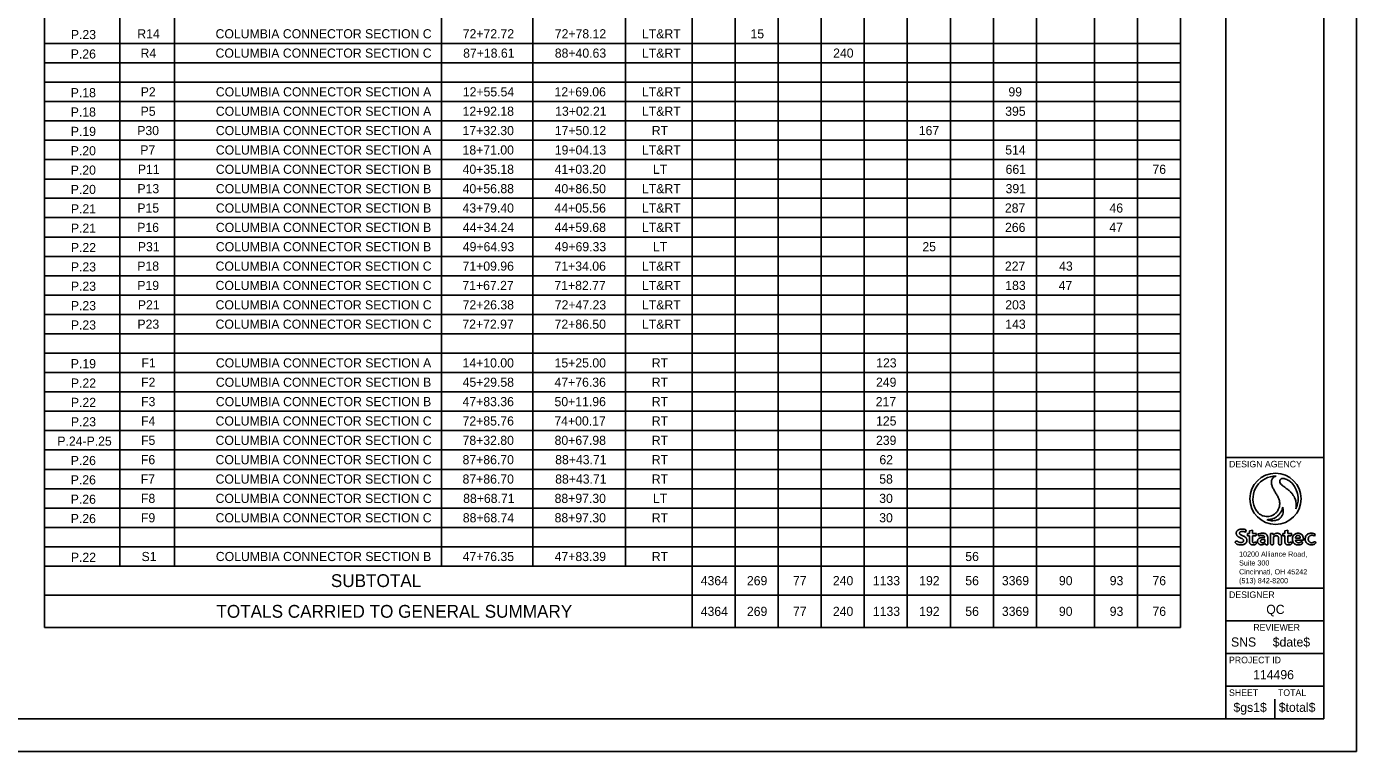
# Model space of a CAD drawing. Extents: x -12.5 to 34, y 0 to 22.
# Drawn here: x 13.64 to 34, y 0 to 11.1 of the extents above; entities that cross this region are included whole.
import ezdxf

# ---------------------------------------------------------------- set-up
doc = ezdxf.new("R2010")
doc.units = 0
for name, color, linetype in [('SH_Border', 7, 'Continuous'), ('SH_Cut_Line', 7, 'Continuous'), ('SH_Data', 7, 'Continuous'), ('SH_Text', 7, 'Continuous')]:
    doc.layers.add(name, color=color, linetype=linetype)

msp = doc.modelspace()

# ---------------------------------------------------------------- linework, layer by layer
at = {"layer": 'SH_Border'}
for p, q in [((32, 0.5), (32, 21.5)), ((32, 4.5), (33.5, 4.5)), ((32, 2.5), (33.5, 2.5)), ((32, 2), (33.5, 2)), ((32, 1.5), (33.5, 1.5)), ((32, 1), (33.5, 1))]:
    msp.add_line(p, q, dxfattribs=at)
msp.add_lwpolyline([(1.5, 21.5), (33.5, 21.5), (33.5, 0.5), (1.5, 0.5)], close=True, dxfattribs=at)
at = {"layer": 'SH_Cut_Line'}
msp.add_lwpolyline([(0, 0), (34, 0), (34, 22), (0, 22)], close=True, dxfattribs=at)
at = {"layer": 'SH_Data'}
for p, q in [((13.916, 19.555), (13.916, 1.898)), ((31.309, 19.555), (31.309, 1.898)), ((15.069, 19.143), (15.069, 2.837)), ((15.909, 19.143), (15.909, 2.837)), ((19.993, 19.143), (19.993, 2.837)), ((22.81, 19.143), (22.81, 2.837)), ((23.831, 19.143), (23.831, 1.898)), ((26.466, 19.143), (26.466, 1.898)), ((27.125, 19.143), (27.125, 1.898)), ((29.102, 19.143), (29.102, 1.898)), ((24.49, 18.846), (24.49, 1.898)), ((25.149, 18.846), (25.149, 1.898)), ((25.808, 18.846), (25.808, 1.898)), ((27.784, 18.846), (27.784, 1.898)), ((28.443, 18.846), (28.443, 1.898)), ((29.991, 18.846), (29.991, 1.898)), ((30.65, 18.846), (30.65, 1.898)), ((21.393, 15.585), (21.393, 2.837)), ((13.916, 10.842), (31.309, 10.842)), ((13.916, 10.545), (31.309, 10.545)), ((13.916, 10.249), (31.309, 10.249)), ((13.916, 9.952), (31.309, 9.952)), ((13.916, 9.656), (31.309, 9.656)), ((13.916, 9.359), (31.309, 9.359)), ((13.916, 9.063), (31.309, 9.063)), ((13.916, 8.766), (31.309, 8.766)), ((13.916, 8.47), (31.309, 8.47)), ((13.916, 8.174), (31.309, 8.174)), ((13.916, 7.877), (31.309, 7.877)), ((13.916, 7.581), (31.309, 7.581)), ((13.916, 7.284), (31.309, 7.284)), ((13.916, 6.988), (31.309, 6.988)), ((13.916, 6.691), (31.309, 6.691)), ((13.916, 6.395), (31.309, 6.395)), ((13.916, 6.098), (31.309, 6.098)), ((13.916, 5.802), (31.309, 5.802)), ((13.916, 5.505), (31.309, 5.505)), ((13.916, 5.209), (31.309, 5.209)), ((13.916, 4.912), (31.309, 4.912)), ((13.916, 4.616), (31.309, 4.616)), ((13.916, 4.319), (31.309, 4.319)), ((13.916, 4.023), (31.309, 4.023)), ((13.916, 3.726), (31.309, 3.726)), ((32.75, 3.5), (32.75, 3.5)), ((13.916, 3.43), (31.309, 3.43)), ((13.916, 3.134), (31.309, 3.134)), ((13.916, 2.837), (31.309, 2.837)), ((13.916, 2.392), (31.309, 2.392)), ((13.916, 1.898), (31.309, 1.898)), ((32.375, 0.675), (32.375, 0.675)), ((32.75, 0.5), (32.75, 0.8))]:
    msp.add_line(p, q, dxfattribs=at)
at = {"layer": 'SH_Text'}
for p, q in [((32.302, 3.358), (32.314, 3.392)), ((32.362, 3.336), (32.331, 3.336)), ((32.331, 3.336), (32.331, 3.303)), ((32.331, 3.303), (32.362, 3.303)), ((32.409, 3.389), (32.362, 3.376)), ((32.362, 3.376), (32.362, 3.336)), ((32.409, 3.336), (32.409, 3.389)), ((32.472, 3.336), (32.409, 3.336)), ((32.409, 3.219), (32.409, 3.303)), ((32.409, 3.303), (32.46, 3.303)), ((32.46, 3.303), (32.472, 3.336)), ((32.492, 3.325), (32.506, 3.297)), ((32.725, 3.337), (32.684, 3.337)), ((32.684, 3.337), (32.684, 3.184)), ((32.728, 3.317), (32.725, 3.337)), ((32.731, 3.184), (32.731, 3.285)), ((32.903, 3.336), (32.873, 3.336)), ((32.873, 3.336), (32.873, 3.303)), ((32.873, 3.303), (32.904, 3.303)), ((32.951, 3.389), (32.903, 3.376)), ((32.903, 3.376), (32.903, 3.336)), ((32.95, 3.219), (32.951, 3.303)), ((32.951, 3.336), (32.951, 3.389)), ((33.013, 3.336), (32.951, 3.336)), ((32.951, 3.303), (33.002, 3.303)), ((33.002, 3.303), (33.013, 3.336)), ((33.141, 3.265), (33.068, 3.265)), ((33.359, 3.296), (33.37, 3.327)), ((32.596, 3.247), (32.596, 3.209)), ((33.068, 3.236), (33.19, 3.236))]:
    msp.add_line(p, q, dxfattribs=at)
for points in [[(32.769, 4.215), (32.769, 4.215)], [(32.968, 4.147), (32.968, 4.147)]]:
    msp.add_lwpolyline(points, dxfattribs=at)
msp.add_circle((32.762, 3.869), 0.392, dxfattribs=at)
for start, end in [(88.7666, 203.6845), (88.7601, 88.7666), (333.7815, 53.4326), (247.1184, 251.458)]:
    msp.add_arc((32.762, 3.869), 0.346, start, end, dxfattribs=at)
for points, degree in [([(32.769, 4.215), (32.761, 4.213), (32.741, 4.209), (32.715, 4.183), (32.696, 4.14), (32.699, 4.091), (32.716, 4.045), (32.742, 3.999), (32.768, 3.949), (32.798, 3.902), (32.819, 3.854), (32.828, 3.802), (32.822, 3.749), (32.807, 3.702), (32.777, 3.658), (32.739, 3.627), (32.698, 3.609), (32.661, 3.597), (32.62, 3.597), (32.575, 3.604), (32.53, 3.624), (32.482, 3.665), (32.459, 3.705), (32.445, 3.73)], 3), ([(32.769, 4.215), (32.769, 4.215), (32.769, 4.215), (32.769, 4.215)], 2), ([(33.072, 3.716), (33.075, 3.728), (33.08, 3.751), (33.079, 3.788), (33.076, 3.82), (33.066, 3.85), (33.055, 3.884), (33.036, 3.922), (33.008, 3.957), (32.971, 3.994), (32.926, 4.027), (32.879, 4.065), (32.841, 4.093), (32.828, 4.127), (32.828, 4.152), (32.841, 4.169), (32.857, 4.181), (32.879, 4.183), (32.905, 4.178), (32.936, 4.165), (32.957, 4.153), (32.968, 4.147)], 3), ([(32.627, 3.55), (32.636, 3.549), (32.656, 3.548), (32.69, 3.554), (32.728, 3.563), (32.763, 3.583), (32.795, 3.606), (32.824, 3.637), (32.849, 3.673), (32.865, 3.71), (32.869, 3.732), (32.872, 3.742)], 3), ([(32.872, 3.742), (32.874, 3.734), (32.881, 3.711), (32.882, 3.674), (32.876, 3.633), (32.855, 3.596), (32.827, 3.562), (32.786, 3.543), (32.742, 3.533), (32.697, 3.532), (32.666, 3.538), (32.652, 3.541)], 3), ([(32.314, 3.392), (32.312, 3.393), (32.302, 3.398), (32.284, 3.402), (32.262, 3.405), (32.242, 3.406), (32.225, 3.404), (32.209, 3.401), (32.193, 3.395), (32.179, 3.385), (32.168, 3.371), (32.162, 3.357), (32.16, 3.344), (32.161, 3.332), (32.163, 3.321), (32.168, 3.311), (32.174, 3.303), (32.181, 3.295), (32.19, 3.288), (32.201, 3.282), (32.214, 3.275), (32.229, 3.268), (32.244, 3.262), (32.256, 3.255), (32.266, 3.248), (32.272, 3.24), (32.274, 3.231), (32.274, 3.223), (32.27, 3.214), (32.263, 3.206), (32.25, 3.2), (32.236, 3.198), (32.219, 3.199), (32.205, 3.202), (32.194, 3.208), (32.184, 3.212), (32.178, 3.218), (32.172, 3.22), (32.166, 3.222), (32.161, 3.222), (32.155, 3.22), (32.15, 3.216), (32.146, 3.209), (32.146, 3.203), (32.147, 3.196), (32.152, 3.189), (32.162, 3.179), (32.181, 3.17), (32.203, 3.164), (32.226, 3.163), (32.245, 3.163), (32.262, 3.165), (32.277, 3.17), (32.293, 3.177), (32.308, 3.189), (32.319, 3.203), (32.324, 3.22), (32.325, 3.236), (32.323, 3.25), (32.317, 3.261), (32.311, 3.273), (32.299, 3.282), (32.286, 3.291), (32.271, 3.298), (32.255, 3.305), (32.239, 3.312), (32.225, 3.32), (32.216, 3.328), (32.212, 3.337), (32.211, 3.345), (32.213, 3.353), (32.219, 3.36), (32.226, 3.365), (32.236, 3.369), (32.248, 3.369), (32.26, 3.369), (32.271, 3.367), (32.282, 3.365), (32.293, 3.362), (32.299, 3.359), (32.302, 3.358)], 3), ([(32.362, 3.303), (32.362, 3.273), (32.362, 3.242), (32.362, 3.207), (32.364, 3.198), (32.367, 3.187), (32.373, 3.179), (32.38, 3.173), (32.387, 3.168), (32.398, 3.164), (32.413, 3.163), (32.429, 3.163), (32.445, 3.165), (32.457, 3.172), (32.466, 3.179), (32.47, 3.187), (32.471, 3.194), (32.469, 3.2), (32.466, 3.204), (32.462, 3.206), (32.458, 3.207), (32.453, 3.207), (32.448, 3.206), (32.444, 3.202), (32.439, 3.199), (32.433, 3.196), (32.427, 3.194), (32.42, 3.195), (32.415, 3.198), (32.41, 3.202), (32.408, 3.21), (32.408, 3.215), (32.409, 3.219)], 3), ([(32.596, 3.275), (32.593, 3.275), (32.583, 3.275), (32.566, 3.274), (32.545, 3.273), (32.526, 3.269), (32.508, 3.261), (32.492, 3.248), (32.485, 3.229), (32.486, 3.211), (32.489, 3.196), (32.498, 3.183), (32.512, 3.171), (32.531, 3.164), (32.551, 3.163), (32.57, 3.166), (32.584, 3.171), (32.594, 3.178), (32.598, 3.183), (32.601, 3.185)], 3), ([(32.601, 3.185), (32.601, 3.184), (32.601, 3.18), (32.605, 3.174), (32.611, 3.167), (32.621, 3.163), (32.632, 3.163), (32.642, 3.165), (32.646, 3.173), (32.646, 3.181), (32.644, 3.192), (32.641, 3.221), (32.643, 3.252), (32.643, 3.285), (32.639, 3.302), (32.63, 3.316), (32.62, 3.327), (32.604, 3.336), (32.584, 3.341), (32.56, 3.342), (32.536, 3.34), (32.513, 3.335), (32.498, 3.328), (32.492, 3.325)], 3), ([(32.506, 3.297), (32.508, 3.298), (32.515, 3.302), (32.526, 3.305), (32.539, 3.308), (32.551, 3.309), (32.564, 3.309), (32.576, 3.305), (32.586, 3.299), (32.593, 3.291), (32.596, 3.282), (32.596, 3.277), (32.596, 3.275)], 3), ([(32.731, 3.285), (32.732, 3.286), (32.736, 3.289), (32.743, 3.293), (32.754, 3.3), (32.766, 3.304), (32.78, 3.304), (32.792, 3.3), (32.801, 3.291), (32.806, 3.28), (32.808, 3.265), (32.807, 3.244), (32.808, 3.216), (32.806, 3.193), (32.807, 3.177), (32.813, 3.169), (32.822, 3.163), (32.833, 3.163), (32.844, 3.165), (32.853, 3.172), (32.855, 3.184), (32.853, 3.207), (32.854, 3.234), (32.854, 3.264), (32.855, 3.283), (32.852, 3.3), (32.847, 3.311), (32.839, 3.323), (32.825, 3.333), (32.809, 3.341), (32.79, 3.341), (32.772, 3.34), (32.757, 3.335), (32.743, 3.329), (32.734, 3.321), (32.729, 3.318), (32.728, 3.317)], 3), ([(32.904, 3.303), (32.904, 3.273), (32.903, 3.242), (32.904, 3.207), (32.905, 3.198), (32.909, 3.187), (32.915, 3.179), (32.922, 3.173), (32.929, 3.168), (32.94, 3.164), (32.955, 3.163), (32.971, 3.163), (32.987, 3.165), (32.999, 3.172), (33.008, 3.179), (33.012, 3.187), (33.012, 3.194), (33.011, 3.2), (33.008, 3.204), (33.004, 3.206), (33, 3.207), (32.995, 3.207), (32.99, 3.206), (32.986, 3.202), (32.981, 3.199), (32.975, 3.196), (32.969, 3.194), (32.962, 3.195), (32.957, 3.198), (32.952, 3.202), (32.95, 3.21), (32.95, 3.215), (32.95, 3.219)], 3), ([(33.19, 3.236), (33.19, 3.24), (33.19, 3.252), (33.188, 3.271), (33.183, 3.292), (33.173, 3.308), (33.162, 3.322), (33.147, 3.332), (33.129, 3.339), (33.108, 3.341), (33.088, 3.34), (33.069, 3.334), (33.052, 3.325), (33.038, 3.311), (33.028, 3.295), (33.023, 3.277), (33.021, 3.258), (33.021, 3.238), (33.025, 3.22), (33.032, 3.202), (33.043, 3.186), (33.06, 3.174), (33.081, 3.164), (33.106, 3.163), (33.128, 3.163), (33.147, 3.167), (33.162, 3.174), (33.173, 3.184), (33.177, 3.194), (33.175, 3.202), (33.171, 3.209), (33.164, 3.211), (33.158, 3.211), (33.151, 3.209), (33.142, 3.204), (33.132, 3.197), (33.119, 3.195), (33.108, 3.194), (33.096, 3.197), (33.087, 3.204), (33.078, 3.211), (33.072, 3.221), (33.069, 3.23), (33.068, 3.234), (33.068, 3.236)], 3), ([(33.068, 3.265), (33.068, 3.267), (33.068, 3.27), (33.068, 3.278), (33.071, 3.287), (33.076, 3.296), (33.085, 3.304), (33.097, 3.309), (33.11, 3.309), (33.123, 3.305), (33.133, 3.299), (33.138, 3.287), (33.14, 3.276), (33.141, 3.269), (33.141, 3.265)], 3), ([(33.37, 3.327), (33.366, 3.33), (33.356, 3.335), (33.337, 3.34), (33.312, 3.343), (33.287, 3.34), (33.262, 3.332), (33.242, 3.318), (33.227, 3.3), (33.218, 3.278), (33.215, 3.255), (33.216, 3.23), (33.225, 3.209), (33.237, 3.192), (33.254, 3.178), (33.277, 3.167), (33.304, 3.163), (33.329, 3.164), (33.35, 3.17), (33.366, 3.177), (33.377, 3.187), (33.377, 3.197), (33.377, 3.205), (33.372, 3.209), (33.367, 3.212), (33.361, 3.212), (33.354, 3.211), (33.347, 3.205), (33.337, 3.201), (33.327, 3.197), (33.314, 3.196), (33.299, 3.197), (33.285, 3.204), (33.275, 3.215), (33.266, 3.228), (33.264, 3.243), (33.262, 3.257), (33.266, 3.272), (33.271, 3.285), (33.28, 3.296), (33.291, 3.304), (33.304, 3.309), (33.319, 3.31), (33.334, 3.309), (33.348, 3.304), (33.356, 3.299), (33.359, 3.296)], 3), ([(32.596, 3.209), (32.595, 3.208), (32.591, 3.205), (32.583, 3.2), (32.571, 3.196), (32.559, 3.195), (32.549, 3.198), (32.541, 3.202), (32.537, 3.208), (32.533, 3.215), (32.533, 3.222), (32.534, 3.229), (32.539, 3.236), (32.546, 3.24), (32.555, 3.244), (32.566, 3.246), (32.578, 3.246), (32.589, 3.247), (32.594, 3.247), (32.596, 3.247)], 3), ([(32.684, 3.184), (32.685, 3.182), (32.686, 3.177), (32.689, 3.17), (32.698, 3.163), (32.71, 3.163), (32.722, 3.164), (32.729, 3.172), (32.731, 3.179), (32.731, 3.182), (32.731, 3.184)], 3)]:
    msp.add_open_spline(points, degree=degree, dxfattribs=at)

# ---------------------------------------------------------------- texts
at = {"layer": 'SH_Data'}
for s, height, p in [('DESIGN AGENCY', 0.1, (32.05, 4.35)), ('DESIGNER', 0.1, (32.05, 2.35)), ('QC', 0.14, (32.62, 2.105)), ('REVIEWER', 0.1, (32.422, 1.85)), ('SNS', 0.14, (32.081, 1.605)), ('$date$', 0.14, (32.719, 1.605)), ('PROJECT ID', 0.1, (32.05, 1.35)), ('114496', 0.14, (32.419, 1.105)), ('SHEET', 0.1, (32.05, 0.85)), ('TOTAL', 0.1, (32.8, 0.85)), ('$gs1$', 0.14, (32.118, 0.605)), ('$total$', 0.14, (32.811, 0.605))]:
    msp.add_text(s, height=height, dxfattribs=at).set_placement(p)
at = {"layer": 'SH_Text'}
for s, height, p in [('P.23', 0.14, (14.321, 10.908)), ('R14', 0.14, (15.338, 10.92)), ('COLUMBIA CONNECTOR SECTION C', 0.14, (16.536, 10.92)), ('72+72.72', 0.14, (20.32, 10.92)), ('72+78.12', 0.14, (21.729, 10.92)), ('LT&RT', 0.14, (23.064, 10.92)), ('15', 0.14, (24.725, 10.92)), ('P.26', 0.14, (14.319, 10.611)), ('R4', 0.14, (15.388, 10.624)), ('COLUMBIA CONNECTOR SECTION C', 0.14, (16.536, 10.624)), ('87+18.61', 0.14, (20.326, 10.624)), ('88+40.63', 0.14, (21.729, 10.624)), ('LT&RT', 0.14, (23.064, 10.624)), ('240', 0.14, (25.99, 10.624)), ('P.18', 0.14, (14.319, 10.018)), ('P2', 0.14, (15.39, 10.031)), ('COLUMBIA CONNECTOR SECTION A', 0.14, (16.54, 10.031)), ('12+55.54', 0.14, (20.321, 10.031)), ('12+69.06', 0.14, (21.725, 10.031)), ('LT&RT', 0.14, (23.064, 10.031)), ('99', 0.14, (28.673, 10.031)), ('P.18', 0.14, (14.319, 9.722)), ('P5', 0.14, (15.389, 9.734)), ('COLUMBIA CONNECTOR SECTION A', 0.14, (16.54, 9.734)), ('12+92.18', 0.14, (20.318, 9.734)), ('13+02.21', 0.14, (21.735, 9.734)), ('LT&RT', 0.14, (23.064, 9.734)), ('395', 0.14, (28.624, 9.734)), ('P30', 0.14, (15.337, 9.438)), ('COLUMBIA CONNECTOR SECTION A', 0.14, (16.54, 9.438)), ('17+32.30', 0.14, (20.317, 9.438)), ('17+50.12', 0.14, (21.729, 9.438)), ('RT', 0.14, (23.214, 9.438)), ('167', 0.14, (27.301, 9.438)), ('P.19', 0.14, (14.32, 9.425)), ('P.20', 0.14, (14.319, 9.129)), ('P7', 0.14, (15.384, 9.141)), ('COLUMBIA CONNECTOR SECTION A', 0.14, (16.54, 9.141)), ('18+71.00', 0.14, (20.317, 9.141)), ('19+04.13', 0.14, (21.729, 9.141)), ('LT&RT', 0.14, (23.064, 9.141)), ('514', 0.14, (28.625, 9.141)), ('P.20', 0.14, (14.319, 8.832)), ('P11', 0.14, (15.346, 8.845)), ('COLUMBIA CONNECTOR SECTION B', 0.14, (16.54, 8.845)), ('40+35.18', 0.14, (20.318, 8.845)), ('41+03.20', 0.14, (21.726, 8.845)), ('LT', 0.14, (23.231, 8.845)), ('661', 0.14, (28.63, 8.845)), ('76', 0.14, (30.878, 8.845)), ('P.20', 0.14, (14.319, 8.536)), ('P13', 0.14, (15.34, 8.548)), ('COLUMBIA CONNECTOR SECTION B', 0.14, (16.54, 8.548)), ('40+56.88', 0.14, (20.318, 8.548)), ('40+86.50', 0.14, (21.726, 8.548)), ('LT&RT', 0.14, (23.064, 8.548)), ('391', 0.14, (28.63, 8.548)), ('P.21', 0.14, (14.321, 8.239)), ('P15', 0.14, (15.339, 8.252)), ('COLUMBIA CONNECTOR SECTION B', 0.14, (16.54, 8.252)), ('43+79.40', 0.14, (20.317, 8.252)), ('44+05.56', 0.14, (21.725, 8.252)), ('LT&RT', 0.14, (23.064, 8.252)), ('287', 0.14, (28.619, 8.252)), ('46', 0.14, (30.22, 8.252)), ('P.21', 0.14, (14.321, 7.943)), ('P16', 0.14, (15.337, 7.955)), ('COLUMBIA CONNECTOR SECTION B', 0.14, (16.54, 7.955)), ('44+34.24', 0.14, (20.321, 7.955)), ('44+59.68', 0.14, (21.726, 7.955)), ('LT&RT', 0.14, (23.064, 7.955)), ('266', 0.14, (28.621, 7.955)), ('47', 0.14, (30.217, 7.955)), ('P.22', 0.14, (14.321, 7.646)), ('P31', 0.14, (15.346, 7.659)), ('COLUMBIA CONNECTOR SECTION B', 0.14, (16.54, 7.659)), ('49+64.93', 0.14, (20.321, 7.659)), ('49+69.33', 0.14, (21.729, 7.659)), ('LT', 0.14, (23.231, 7.659)), ('25', 0.14, (27.356, 7.659)), ('P.23', 0.14, (14.321, 7.35)), ('P18', 0.14, (15.338, 7.362)), ('COLUMBIA CONNECTOR SECTION C', 0.14, (16.536, 7.362)), ('71+09.96', 0.14, (20.317, 7.362)), ('71+34.06', 0.14, (21.725, 7.362)), ('LT&RT', 0.14, (23.064, 7.362)), ('227', 0.14, (28.619, 7.362)), ('43', 0.14, (29.449, 7.362)), ('P.23', 0.14, (14.321, 7.054)), ('P19', 0.14, (15.338, 7.066)), ('COLUMBIA CONNECTOR SECTION C', 0.14, (16.536, 7.066)), ('71+67.27', 0.14, (20.314, 7.066)), ('71+82.77', 0.14, (21.723, 7.066)), ('LT&RT', 0.14, (23.064, 7.066)), ('183', 0.14, (28.625, 7.066)), ('47', 0.14, (29.443, 7.066)), ('P.23', 0.14, (14.321, 6.757)), ('P21', 0.14, (15.346, 6.769)), ('COLUMBIA CONNECTOR SECTION C', 0.14, (16.536, 6.769)), ('72+26.38', 0.14, (20.318, 6.769)), ('72+47.23', 0.14, (21.729, 6.769)), ('LT&RT', 0.14, (23.064, 6.769)), ('203', 0.14, (28.625, 6.769)), ('P.23', 0.14, (14.321, 6.461)), ('P23', 0.14, (15.34, 6.473)), ('COLUMBIA CONNECTOR SECTION C', 0.14, (16.536, 6.473)), ('72+72.97', 0.14, (20.314, 6.473)), ('72+86.50', 0.14, (21.726, 6.473)), ('LT&RT', 0.14, (23.064, 6.473)), ('143', 0.14, (28.625, 6.473)), ('P.19', 0.14, (14.32, 5.868)), ('F1', 0.14, (15.402, 5.88)), ('COLUMBIA CONNECTOR SECTION A', 0.14, (16.54, 5.88)), ('14+10.00', 0.14, (20.317, 5.88)), ('15+25.00', 0.14, (21.726, 5.88)), ('RT', 0.14, (23.214, 5.88)), ('123', 0.14, (26.649, 5.88)), ('P.22', 0.14, (14.321, 5.571)), ('F2', 0.14, (15.396, 5.584)), ('COLUMBIA CONNECTOR SECTION B', 0.14, (16.54, 5.584)), ('45+29.58', 0.14, (20.318, 5.584)), ('47+76.36', 0.14, (21.725, 5.584)), ('RT', 0.14, (23.214, 5.584)), ('249', 0.14, (26.646, 5.584)), ('P.22', 0.14, (14.321, 5.275)), ('F3', 0.14, (15.396, 5.287)), ('COLUMBIA CONNECTOR SECTION B', 0.14, (16.54, 5.287)), ('47+83.36', 0.14, (20.317, 5.287)), ('50+11.96', 0.14, (21.725, 5.287)), ('RT', 0.14, (23.214, 5.287)), ('217', 0.14, (26.642, 5.287)), ('P.23', 0.14, (14.321, 4.978)), ('F4', 0.14, (15.396, 4.991)), ('COLUMBIA CONNECTOR SECTION C', 0.14, (16.536, 4.991)), ('72+85.76', 0.14, (20.317, 4.991)), ('74+00.17', 0.14, (21.723, 4.991)), ('RT', 0.14, (23.214, 4.991)), ('125', 0.14, (26.647, 4.991)), ('P.24-P.25', 0.14, (14.114, 4.682)), ('F5', 0.14, (15.395, 4.694)), ('COLUMBIA CONNECTOR SECTION C', 0.14, (16.536, 4.694)), ('78+32.80', 0.14, (20.317, 4.694)), ('80+67.98', 0.14, (21.726, 4.694)), ('RT', 0.14, (23.214, 4.694)), ('239', 0.14, (26.646, 4.694)), ('P.26', 0.14, (14.319, 4.385)), ('F6', 0.14, (15.393, 4.398)), ('COLUMBIA CONNECTOR SECTION C', 0.14, (16.536, 4.398)), ('87+86.70', 0.14, (20.317, 4.398)), ('88+43.71', 0.14, (21.735, 4.398)), ('RT', 0.14, (23.214, 4.398)), ('62', 0.14, (26.698, 4.398)), ('P.26', 0.14, (14.319, 4.089)), ('F7', 0.14, (15.39, 4.101)), ('COLUMBIA CONNECTOR SECTION C', 0.14, (16.536, 4.101)), ('87+86.70', 0.14, (20.317, 4.101)), ('88+43.71', 0.14, (21.735, 4.101)), ('RT', 0.14, (23.214, 4.101)), ('58', 0.14, (26.696, 4.101)), ('P.26', 0.14, (14.319, 3.792)), ('F8', 0.14, (15.394, 3.805)), ('COLUMBIA CONNECTOR SECTION C', 0.14, (16.536, 3.805)), ('88+68.71', 0.14, (20.326, 3.805)), ('88+97.30', 0.14, (21.726, 3.805)), ('LT', 0.14, (23.231, 3.805)), ('30', 0.14, (26.695, 3.805)), ('P.26', 0.14, (14.319, 3.496)), ('F9', 0.14, (15.394, 3.508)), ('COLUMBIA CONNECTOR SECTION C', 0.14, (16.536, 3.508)), ('88+68.74', 0.14, (20.321, 3.508)), ('88+97.30', 0.14, (21.726, 3.508)), ('RT', 0.14, (23.214, 3.508)), ('30', 0.14, (26.695, 3.508)), ('S1', 0.14, (15.403, 2.915)), ('COLUMBIA CONNECTOR SECTION B', 0.14, (16.54, 2.915)), ('47+76.35', 0.14, (20.319, 2.915)), ('47+83.39', 0.14, (21.727, 2.915)), ('RT', 0.14, (23.214, 2.915)), ('56', 0.14, (28.013, 2.915)), ('P.22', 0.14, (14.321, 2.903)), ('SUBTOTAL', 0.196, (18.301, 2.517)), ('4364', 0.14, (23.963, 2.545)), ('269', 0.14, (24.67, 2.545)), ('77', 0.14, (25.375, 2.545)), ('240', 0.14, (25.986, 2.545)), ('1133', 0.14, (26.598, 2.545)), ('192', 0.14, (27.307, 2.545)), ('56', 0.14, (28.013, 2.545)), ('3369', 0.14, (28.573, 2.545)), ('90', 0.14, (29.446, 2.545)), ('93', 0.14, (30.224, 2.545)), ('76', 0.14, (30.878, 2.545)), ('TOTALS CARRIED TO GENERAL SUMMARY', 0.196, (16.549, 2.047)), ('4364', 0.14, (23.963, 2.075)), ('269', 0.14, (24.67, 2.075)), ('77', 0.14, (25.375, 2.075)), ('240', 0.14, (25.986, 2.075)), ('1133', 0.14, (26.598, 2.075)), ('192', 0.14, (27.307, 2.075)), ('56', 0.14, (28.013, 2.075)), ('3369', 0.14, (28.573, 2.075)), ('90', 0.14, (29.446, 2.075)), ('93', 0.14, (30.224, 2.075)), ('76', 0.14, (30.878, 2.075))]:
    msp.add_text(s, height=height, dxfattribs=at).set_placement(p)
for s, height, p in [('10200 Alliance Road,', 0.07948, (32.204, 2.982)), ('Suite 300', 0.0795, (32.204, 2.847)), ('Cincinnati, OH 45242', 0.07948, (32.204, 2.711)), ('(513) 842-8200', 0.07948, (32.204, 2.575))]:
    msp.add_text(s, height=height, rotation=360, dxfattribs=at).set_placement(p)

doc.saveas('drawing.dxf')
